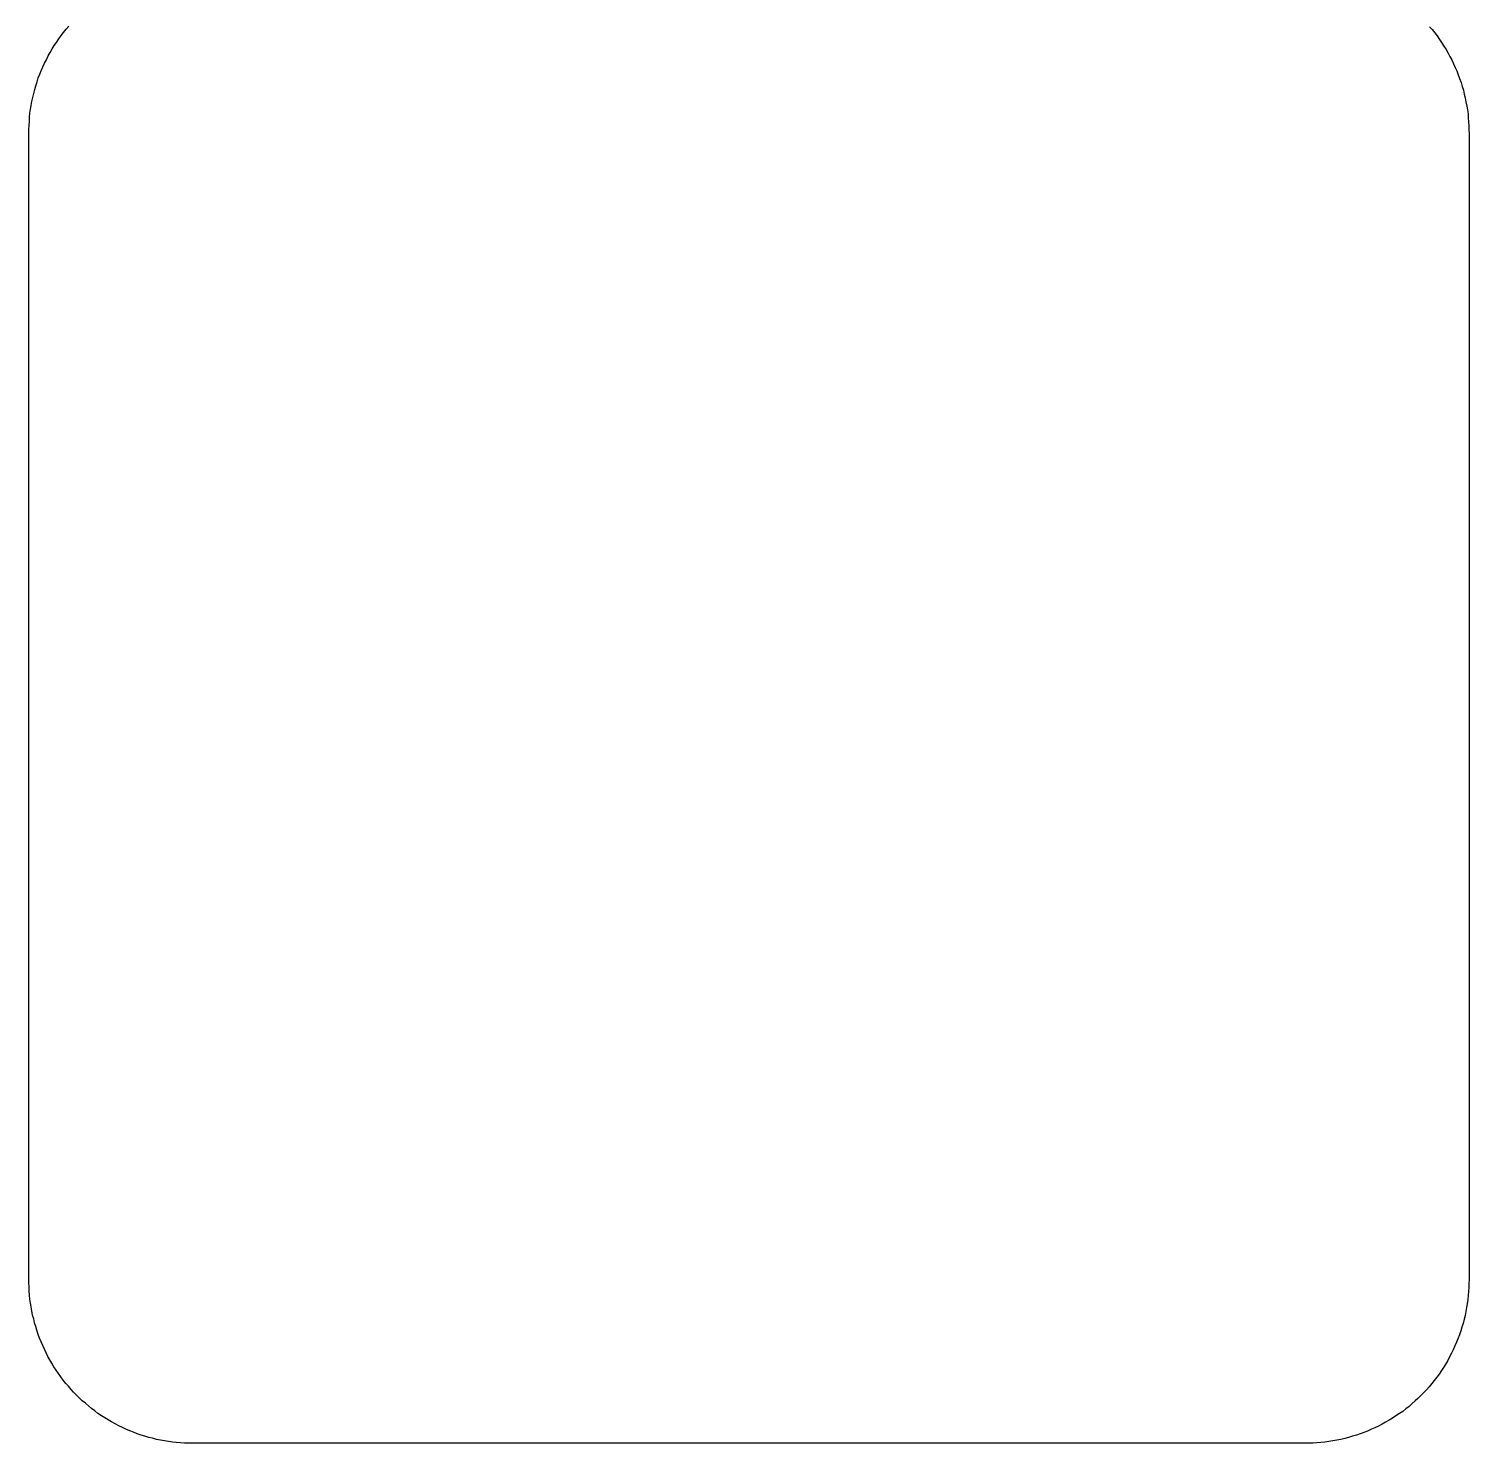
# Model space of a CAD drawing. Extents: x -228 to 961, y -124 to 716.
# Drawn here: x 101.8 to 226.3, y 103.3 to 225.5 of the extents above; entities that cross this region are included whole.
import ezdxf

# ---------------------------------------------------------------- set-up
doc = ezdxf.new("R2010")
doc.units = 0
doc.layers.add('1', color=1, linetype='CONTINUOUS')

msp = doc.modelspace()

# ---------------------------------------------------------------- linework, layer by layer
at = {"layer": '1'}
for p, q in [((104.85, 225.14), (105.07, 225.42)), ((105.07, 225.42), (105.3, 225.69)), ((222.92, 225.64), (223.15, 225.39)), ((223.15, 225.39), (223.37, 225.12)), ((104.05, 224.02), (104.25, 224.29)), ((104.25, 224.29), (104.45, 224.59)), ((104.45, 224.59), (104.65, 224.87)), ((104.65, 224.87), (104.85, 225.14)), ((223.37, 225.12), (223.57, 224.84)), ((223.57, 224.84), (223.77, 224.54)), ((223.77, 224.54), (223.97, 224.27)), ((223.97, 224.27), (224.15, 223.97)), ((103.37, 222.79), (103.52, 223.12)), ((103.52, 223.12), (103.7, 223.42)), ((103.7, 223.42), (103.87, 223.72)), ((103.87, 223.72), (104.05, 224.02)), ((224.15, 223.97), (224.35, 223.67)), ((224.35, 223.67), (224.52, 223.37)), ((224.52, 223.37), (224.67, 223.07)), ((224.67, 223.07), (224.85, 222.77)), ((102.8, 221.54), (102.92, 221.84)), ((102.92, 221.84), (103.07, 222.17)), ((103.07, 222.17), (103.22, 222.49)), ((103.22, 222.49), (103.37, 222.79)), ((224.85, 222.77), (225, 222.44)), ((225, 222.44), (225.15, 222.12)), ((225.15, 222.12), (225.27, 221.82)), ((225.27, 221.82), (225.4, 221.49)), ((102.37, 220.22), (102.47, 220.54)), ((102.47, 220.54), (102.57, 220.87)), ((102.57, 220.87), (102.67, 221.22)), ((102.67, 221.22), (102.8, 221.54)), ((225.4, 221.49), (225.52, 221.17)), ((225.52, 221.17), (225.65, 220.82)), ((225.65, 220.82), (225.75, 220.49)), ((225.75, 220.49), (225.85, 220.17)), ((102.05, 218.84), (102.12, 219.19)), ((102.12, 219.19), (102.2, 219.54)), ((102.2, 219.54), (102.27, 219.87)), ((102.27, 219.87), (102.37, 220.22)), ((225.85, 220.17), (225.92, 219.82)), ((225.92, 219.82), (226, 219.49)), ((226, 219.49), (226.07, 219.14)), ((226.07, 219.14), (226.15, 218.79)), ((101.92, 217.82), (101.95, 218.17)), ((101.95, 218.17), (102, 218.52)), ((102, 218.52), (102.05, 218.84)), ((226.15, 218.79), (226.2, 218.47)), ((226.2, 218.47), (226.25, 218.12)), ((226.25, 218.12), (226.27, 217.77)), ((101.85, 216.77), (101.87, 217.12)), ((101.85, 216.42), (101.85, 216.77)), ((101.87, 217.12), (101.9, 217.47)), ((101.9, 217.47), (101.92, 217.82)), ((226.27, 217.77), (226.3, 217.42)), ((226.3, 217.42), (226.32, 217.07)), ((226.32, 217.07), (226.32, 216.72)), ((226.32, 216.72), (226.35, 216.42)), ((101.85, 117.42), (101.85, 216.42)), ((226.35, 216.42), (226.35, 166.92)), ((226.35, 166.92), (226.35, 117.42)), ((101.85, 117.12), (101.85, 117.42)), ((101.87, 116.77), (101.85, 117.12)), ((226.35, 117.42), (226.32, 117.07)), ((226.32, 117.07), (226.32, 116.72)), ((101.87, 116.42), (101.87, 116.77)), ((101.92, 116.07), (101.87, 116.42)), ((101.95, 115.72), (101.92, 116.07)), ((226.27, 116.02), (226.22, 115.67)), ((226.3, 116.37), (226.27, 116.02)), ((226.32, 116.72), (226.3, 116.37)), ((102, 115.37), (101.95, 115.72)), ((102.05, 115.04), (102, 115.37)), ((102.12, 114.69), (102.05, 115.04)), ((102.17, 114.34), (102.12, 114.69)), ((226.07, 114.64), (226, 114.29)), ((226.12, 114.99), (226.07, 114.64)), ((226.17, 115.32), (226.12, 114.99)), ((226.22, 115.67), (226.17, 115.32)), ((102.27, 114.02), (102.17, 114.34)), ((102.35, 113.67), (102.27, 114.02)), ((102.45, 113.34), (102.35, 113.67)), ((102.55, 113.02), (102.45, 113.34)), ((225.82, 113.62), (225.72, 113.29)), ((225.92, 113.97), (225.82, 113.62)), ((226, 114.29), (225.92, 113.97)), ((102.67, 112.67), (102.55, 113.02)), ((102.77, 112.34), (102.67, 112.67)), ((102.92, 112.02), (102.77, 112.34)), ((225.37, 112.29), (225.25, 111.99)), ((225.5, 112.62), (225.37, 112.29)), ((225.62, 112.97), (225.5, 112.62)), ((225.72, 113.29), (225.62, 112.97)), ((103.05, 111.72), (102.92, 112.02)), ((103.2, 111.39), (103.05, 111.72)), ((103.35, 111.07), (103.2, 111.39)), ((103.5, 110.77), (103.35, 111.07)), ((224.82, 111.04), (224.65, 110.72)), ((224.97, 111.34), (224.82, 111.04)), ((225.12, 111.67), (224.97, 111.34)), ((225.25, 111.99), (225.12, 111.67)), ((103.67, 110.47), (103.5, 110.77)), ((103.85, 110.17), (103.67, 110.47)), ((104.02, 109.87), (103.85, 110.17)), ((104.22, 109.57), (104.02, 109.87)), ((104.42, 109.29), (104.22, 109.57)), ((224.12, 109.82), (223.95, 109.54)), ((224.32, 110.12), (224.12, 109.82)), ((224.5, 110.42), (224.32, 110.12)), ((224.65, 110.72), (224.5, 110.42)), ((104.62, 108.99), (104.42, 109.29)), ((104.82, 108.72), (104.62, 108.99)), ((105.05, 108.44), (104.82, 108.72)), ((105.27, 108.19), (105.05, 108.44)), ((223.12, 108.42), (222.9, 108.14)), ((223.32, 108.69), (223.12, 108.42)), ((223.55, 108.97), (223.32, 108.69)), ((223.75, 109.24), (223.55, 108.97)), ((223.95, 109.54), (223.75, 109.24)), ((105.5, 107.92), (105.27, 108.19)), ((105.72, 107.67), (105.5, 107.92)), ((105.97, 107.42), (105.72, 107.67)), ((106.22, 107.17), (105.97, 107.42)), ((106.47, 106.94), (106.22, 107.17)), ((221.92, 107.14), (221.67, 106.92)), ((222.17, 107.39), (221.92, 107.14)), ((222.42, 107.64), (222.17, 107.39)), ((222.65, 107.89), (222.42, 107.64)), ((222.9, 108.14), (222.65, 107.89)), ((106.75, 106.72), (106.47, 106.94)), ((107, 106.49), (106.75, 106.72)), ((107.27, 106.27), (107, 106.49)), ((107.55, 106.07), (107.27, 106.27)), ((107.82, 105.84), (107.55, 106.07)), ((108.12, 105.64), (107.82, 105.84)), ((220.6, 106.02), (220.32, 105.82)), ((220.87, 106.24), (220.6, 106.02)), ((221.15, 106.44), (220.87, 106.24)), ((221.4, 106.67), (221.15, 106.44)), ((221.67, 106.92), (221.4, 106.67)), ((108.42, 105.47), (108.12, 105.64)), ((108.7, 105.29), (108.42, 105.47)), ((109, 105.12), (108.7, 105.29)), ((109.32, 104.94), (109, 105.12)), ((109.62, 104.77), (109.32, 104.94)), ((109.95, 104.62), (109.62, 104.77)), ((110.25, 104.47), (109.95, 104.62)), ((218.2, 104.59), (217.9, 104.47)), ((218.52, 104.74), (218.2, 104.59)), ((218.82, 104.92), (218.52, 104.74)), ((219.12, 105.09), (218.82, 104.92)), ((219.42, 105.27), (219.12, 105.09)), ((219.72, 105.44), (219.42, 105.27)), ((220.02, 105.62), (219.72, 105.44)), ((220.32, 105.82), (220.02, 105.62)), ((110.57, 104.34), (110.25, 104.47)), ((110.9, 104.22), (110.57, 104.34)), ((111.22, 104.09), (110.9, 104.22)), ((111.55, 103.97), (111.22, 104.09)), ((111.87, 103.87), (111.55, 103.97)), ((112.22, 103.77), (111.87, 103.87)), ((112.55, 103.69), (112.22, 103.77)), ((112.9, 103.59), (112.55, 103.69)), ((113.22, 103.54), (112.9, 103.59)), ((113.57, 103.47), (113.22, 103.54)), ((113.92, 103.42), (113.57, 103.47)), ((114.27, 103.37), (113.92, 103.42)), ((114.6, 103.32), (114.27, 103.37)), ((213.87, 103.37), (213.52, 103.32)), ((214.22, 103.42), (213.87, 103.37)), ((214.57, 103.47), (214.22, 103.42)), ((214.9, 103.52), (214.57, 103.47)), ((215.25, 103.59), (214.9, 103.52)), ((215.6, 103.67), (215.25, 103.59)), ((215.92, 103.77), (215.6, 103.67)), ((216.25, 103.87), (215.92, 103.77)), ((216.6, 103.97), (216.25, 103.87)), ((216.92, 104.07), (216.6, 103.97)), ((217.25, 104.19), (216.92, 104.07)), ((217.57, 104.32), (217.25, 104.19)), ((217.9, 104.47), (217.57, 104.32)), ((114.95, 103.29), (114.6, 103.32)), ((115.3, 103.27), (114.95, 103.29)), ((115.65, 103.27), (115.3, 103.27)), ((116, 103.27), (115.65, 103.27)), ((212.2, 103.27), (116, 103.27)), ((212.5, 103.27), (212.2, 103.27)), ((212.85, 103.27), (212.5, 103.27)), ((213.17, 103.29), (212.85, 103.27)), ((213.52, 103.32), (213.17, 103.29))]:
    msp.add_line(p, q, dxfattribs=at)

doc.saveas('drawing.dxf')
